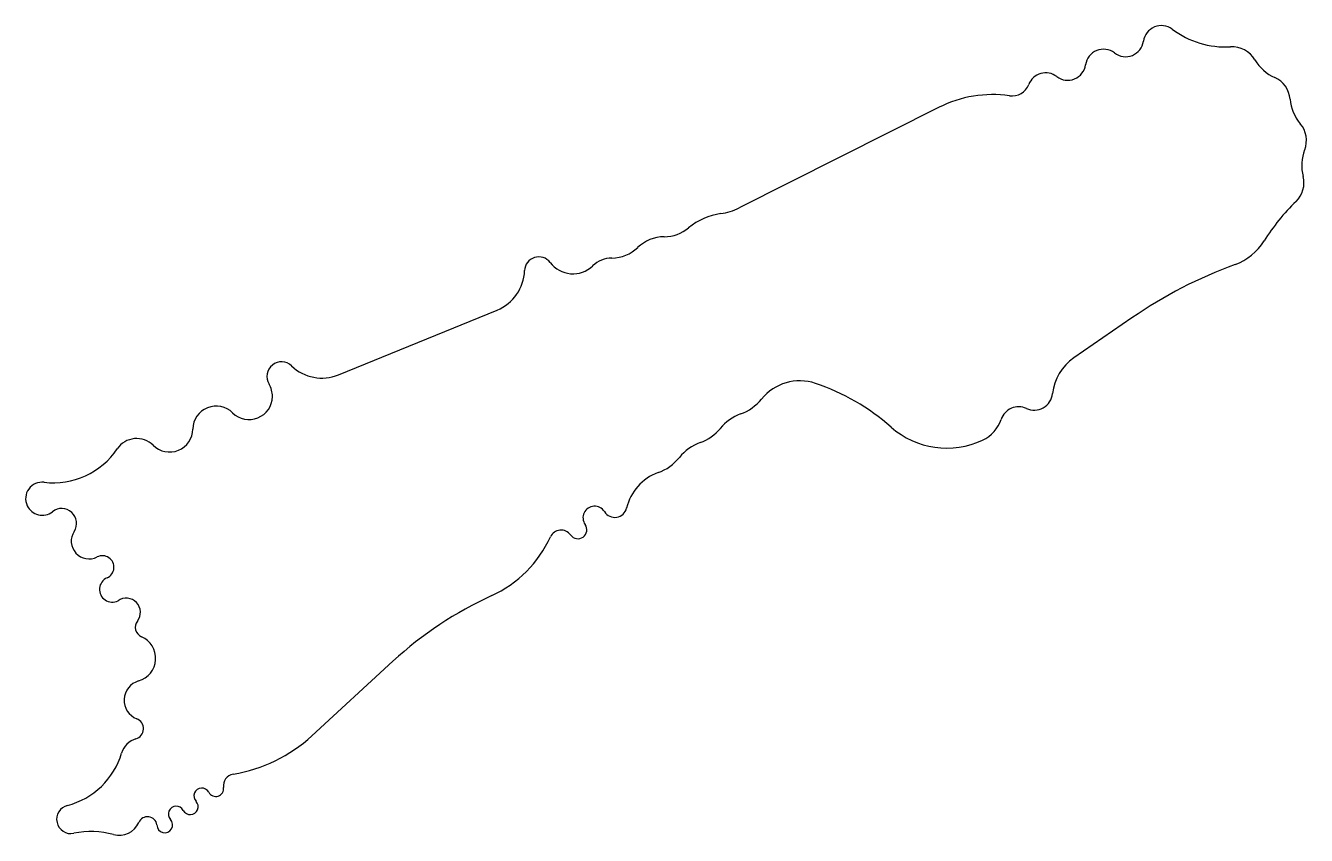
# Model space of a CAD drawing. Extents: x 519 to 4618, y -2784 to -191.
import ezdxf

# ---------------------------------------------------------------- set-up
doc = ezdxf.new("R2010")
doc.units = 0
doc.layers.add('MODELSKETCH_VISIBLE', color=7, linetype='CONTINUOUS')

msp = doc.modelspace()

# ---------------------------------------------------------------- linework, layer by layer
at = {"layer": 'MODELSKETCH_VISIBLE'}
for p, q in [((3442.7, -452.4), (2803.3, -774.5)), ((1520.2, -1308.9), (2028.1, -1101.5)), ((4060.2, -1126.5), (3874.1, -1254.9)), ((1694.5, -2226.2), (1435.2, -2464.8))]:
    msp.add_line(p, q, dxfattribs=at)
for centre, radius, start, end in [((4154.3, -248.7), 57.9, 53.1831, 171.9269), ((4359.6, 25.6), 284.7, 233.1831, 273.2142), ((4039.7, -232.4), 57.9, 232.4847, 351.9269), ((3969.2, -324.3), 57.9, 52.4847, 171.9269), ((4380.4, -343.9), 85.3, 30.6073, 93.2142), ((3854.5, -308), 57.9, 232.4847, 351.9269), ((4575.4, -228.5), 141.2, 210.6073, 245.753), ((3784, -399.9), 57.9, 52.4847, 159.1793), ((4483.1, -433.5), 83.6, 4.8717, 65.753), ((3676.4, -359), 57.2, 261.8173, 339.1793), ((3614, -792.7), 381, 81.8173, 116.7329), ((4706.8, -414.4), 141, 184.8717, 220.0323), ((4534.9, -558.8), 83.6, 339.1516, 40.0323), ((4744.7, -638.7), 141, 159.1516, 194.3123), ((4527.8, -694.1), 82.9, 314.033, 14.3123), ((2718.5, -606.1), 188.5, 277.7762, 296.7329), ((5044.4, -1228.5), 660.4, 134.033, 148.1448), ((2771.7, -995.7), 204.7, 97.7762, 129.5886), ((2561, -741), 125.9, 270.8524, 309.5886), ((2394, -812.9), 122.1, 270.8524, 313.5591), ((2564.7, -992.5), 125.7, 90.8524, 133.5591), ((4326.9, -782.7), 184.3, 290.0872, 328.1448), ((2161.7, -976.8), 45.6, 37.2073, 178.0399), ((2397.2, -1026.6), 91.6, 90.8524, 133.5591), ((1974.6, -970.4), 141.6, 292.2058, 358.0399), ((2271, -893.9), 91.6, 217.2073, 313.5591), ((4895.2, -2336.6), 1470.2, 110.0872, 124.6045), ((1338.2, -1314.2), 46.8, 46.2736, 211.306), ((3964.5, -1385.9), 159.2, 124.6045, 173.914), ((1467.3, -1179.3), 140, 226.2736, 292.2058), ((1234.3, -1377.4), 74.8, 359.056, 31.306), ((2996.9, -1485.4), 157.3, 71.4015, 141.0217), ((2821, -2008.1), 708.7, 48.641, 71.4015), ((1234.3, -1377.4), 74.8, 225.3556, 359.056), ((2755.3, -1290), 153.4, 289.8502, 321.0217), ((3747.1, -1362.7), 59.4, 245.2461, 353.914), ((1129.3, -1483.8), 74.8, 45.3556, 179.056), ((2857.6, -1573.3), 147.8, 109.8502, 141.0217), ((3697.5, -1470.3), 59, 65.2461, 161.3892), ((3534.2, -1415.3), 113.4, 295.1159, 341.3892), ((874.7, -1587.7), 74.8, 45.3556, 145.9785), ((979.7, -1481.3), 74.8, 225.3556, 359.056), ((2628.6, -1388), 146.8, 289.8502, 321.0217), ((3467.7, -1273.5), 270, 228.641, 295.1159), ((607.8, -1407.6), 247.2, 263.1807, 325.9785), ((2730.1, -1669), 152, 109.8502, 141.0217), ((2490.3, -1475), 156.5, 289.8502, 321.0217), ((2597.2, -1771.3), 158.5, 109.8502, 166.9043), ((572.1, -1705.6), 53, 83.1807, 205.0088), ((572.2, -1705.6), 53.1, 205.0088, 308.3036), ((634.6, -1784.5), 47.5, 327.1096, 128.3036), ((2340.3, -1766.7), 37.2, 31.8512, 215.436), ((2405, -1726.5), 38.9, 211.8512, 346.9043), ((2286.7, -1804.9), 28.7, 215.436, 35.436), ((722.4, -1841.3), 57.1, 147.1096, 297.0152), ((1853, -1669.8), 380.4, 294.5928, 335.4877), ((2233, -1843.1), 37.2, 35.436, 155.4877), ((765.1, -1925.1), 36.9, 293.7718, 117.0152), ((796.4, -1996.1), 40.7, 113.7718, 297.0483), ((841, -2069.7), 45.6, 322.4073, 124.9607), ((2516.7, -3119.9), 1214.3, 114.5928, 132.6145), ((903, -2117.4), 32.7, 142.4073, 246.5608), ((860.1, -2216.5), 75.4, 286.063, 66.5608), ((898.7, -2350.6), 64.2, 106.063, 248.3463), ((862.4, -2441.9), 34.1, 286.386, 68.3463), ((891, -2539.1), 67.3, 106.386, 163.4502), ((1104.8, -2105.6), 488.1, 279.2802, 312.6145), ((591.3, -2450.1), 245.4, 284.5213, 343.4502), ((1189.5, -2624.2), 37.4, 99.2802, 188.8978), ((1082.9, -2657.2), 25.2, 27.542, 223.3299), ((1127.6, -2633.9), 25.2, 207.542, 8.8978), ((664.4, -2732), 45.9, 104.5213, 281.4447), ((1001.4, -2715.2), 25.2, 27.542, 223.3299), ((1046.2, -2691.9), 25.2, 207.542, 43.3299), ((818.5, -2715.2), 68.4, 254.7633, 336.693), ((909.3, -2754.4), 30.5, 8.0351, 156.693), ((964.7, -2749.9), 25.2, 180.5349, 43.3299), ((728.1, -3047), 275.5, 74.7633, 101.4447)]:
    msp.add_arc(centre, radius, start, end, dxfattribs=at)

doc.saveas('drawing.dxf')
